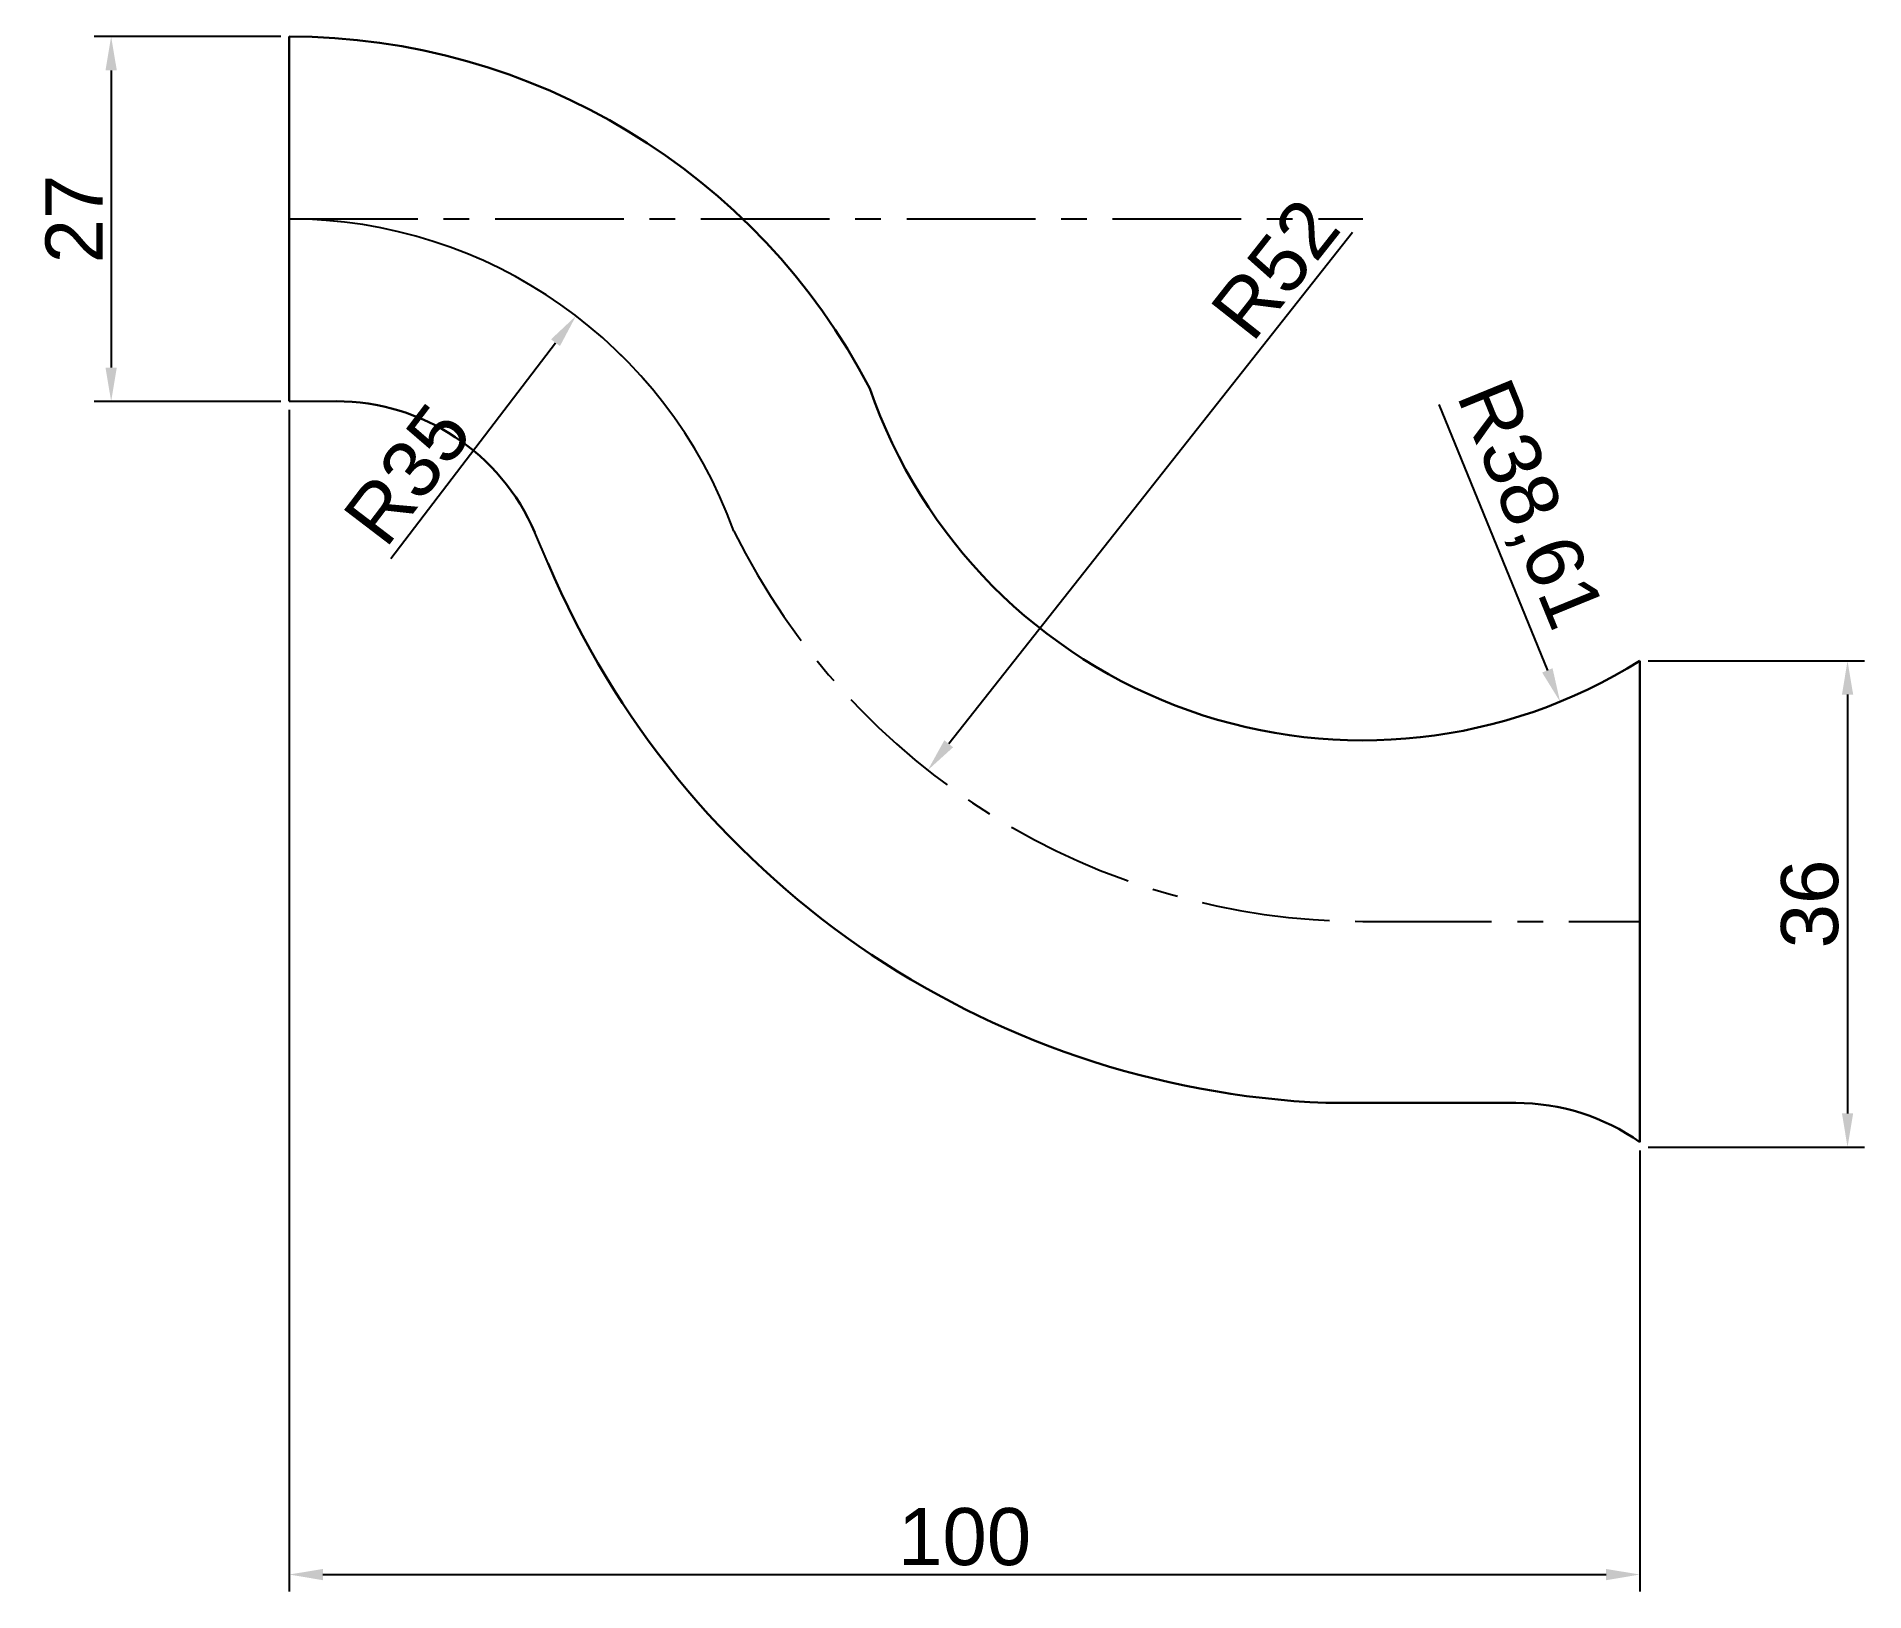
# Model space of a CAD drawing. Header units: millimetres. Extents: x 3090 to 6220, y 1882 to 3925.
# Drawn here: x 3089.9 to 3225.3, y 1882 to 1997.1 of the extents above; entities outside this region: 1.
import ezdxf

# ---------------------------------------------------------------- set-up
doc = ezdxf.new("R2010")
doc.units = ezdxf.units.MM
doc.header["$LTSCALE"] = 0.3
doc.linetypes.add('CENTER', pattern=[50.8, 31.75, -6.35, 6.35, -6.35])
doc.styles.get("Standard").update_dxf_attribs({"font": 'arial.ttf'})
doc.dimstyles.new('ISO-25', dxfattribs={"dimtxt": 4.23, "dimasz": 2.5, "dimexe": 1.25, "dimexo": 0.625, "dimtad": 1, "dimtxsty": 'Standard', "dimcen": 2.5, "dimadec": 0, "dimazin": 0, "dimtfac": 1, "dimtmove": 0, "dimatfit": 3, "dimfxl": 1, "dimarcsym": 0})

# ---------------------------------------------------------------- blocks, each defined once
blk = doc.blocks.new('*D1')
at = {"color": 0, "lineweight": -2, "transparency": 16777216}
for p, q in [((3108.01, 1997.08), (3094.2, 1997.08)), ((3095.45, 1994.58), (3095.45, 1972.58)), ((3108.01, 1970.08), (3094.2, 1970.08))]:
    blk.add_line(p, q, dxfattribs=at)
at = {"color": 0, "transparency": 16777216}
for points in [[(3095.03, 1994.58), (3095.87, 1994.58), (3095.45, 1997.08)], [(3095.03, 1972.58), (3095.87, 1972.58), (3095.45, 1970.08)]]:
    blk.add_solid(points, dxfattribs=at)
at = {"layer": 'Defpoints', "color": 0, "transparency": 16777216}
for p in [(3108.63, 1997.08), (3095.45, 1970.08), (3108.63, 1970.08)]:
    blk.add_point(p, dxfattribs=at)
at = {"color": 0, "transparency": 16777216, "insert": (3092.7, 1983.58), "char_height": 4.23, "attachment_point": 5, "rotation": 90}
blk.add_mtext('27', dxfattribs=at)
blk = doc.blocks.new('*D2')
at = {"color": 0, "lineweight": -2, "transparency": 16777216}
blk.add_line((3116.16, 1958.45), (3128.35, 1974.42), dxfattribs=at)
at = {"color": 0, "transparency": 16777216}
blk.add_solid([(3128.02, 1974.67), (3128.68, 1974.17), (3129.87, 1976.41)], dxfattribs=at)
at = {"layer": 'Defpoints', "color": 0, "transparency": 16777216}
for p in [(3129.87, 1976.41), (3108.63, 1948.58)]:
    blk.add_point(p, dxfattribs=at)
at = {"color": 0, "transparency": 16777216, "insert": (3117.4, 1964.67), "char_height": 4.23, "attachment_point": 5, "rotation": 52.6552}
blk.add_mtext('R35', dxfattribs=at)
blk = doc.blocks.new('*D3')
at = {"color": 0, "lineweight": -2, "transparency": 16777216}
blk.add_line((3187.35, 1982.59), (3157.46, 1944.73), dxfattribs=at)
at = {"color": 0, "transparency": 16777216}
blk.add_solid([(3157.14, 1944.99), (3157.79, 1944.47), (3155.91, 1942.77)], dxfattribs=at)
at = {"layer": 'Defpoints', "color": 0, "transparency": 16777216}
for p in [(3188.13, 1983.58), (3155.91, 1942.77)]:
    blk.add_point(p, dxfattribs=at)
at = {"color": 0, "transparency": 16777216, "insert": (3181.66, 1979.87), "char_height": 4.23, "attachment_point": 5, "rotation": 51.7137}
blk.add_mtext('R52', dxfattribs=at)
blk = doc.blocks.new('*D6')
at = {"color": 0, "lineweight": -2, "transparency": 16777216}
for p, q in [((3108.63, 1969.46), (3108.63, 1881.98)), ((3208.64, 1914.62), (3208.64, 1881.98)), ((3111.13, 1883.23), (3206.14, 1883.23))]:
    blk.add_line(p, q, dxfattribs=at)
at = {"color": 0, "transparency": 16777216}
for points in [[(3111.13, 1883.64), (3111.13, 1882.81), (3108.63, 1883.23)], [(3206.14, 1883.64), (3206.14, 1882.81), (3208.64, 1883.23)]]:
    blk.add_solid(points, dxfattribs=at)
at = {"layer": 'Defpoints', "color": 0, "transparency": 16777216}
for p in [(3108.63, 1970.08), (3208.64, 1915.25), (3208.64, 1883.23)]:
    blk.add_point(p, dxfattribs=at)
at = {"color": 0, "transparency": 16777216, "insert": (3158.64, 1886.01), "char_height": 4.23, "attachment_point": 5}
blk.add_mtext('100', dxfattribs=at)
blk = doc.blocks.new('*D7')
at = {"color": 0, "lineweight": -2, "transparency": 16777216}
for p, q in [((3209.26, 1950.87), (3225.26, 1950.87)), ((3224.01, 1948.37), (3224.01, 1917.37)), ((3209.26, 1914.87), (3225.26, 1914.87))]:
    blk.add_line(p, q, dxfattribs=at)
at = {"color": 0, "transparency": 16777216}
for points in [[(3223.6, 1948.37), (3224.43, 1948.37), (3224.01, 1950.87)], [(3223.6, 1917.37), (3224.43, 1917.37), (3224.01, 1914.87)]]:
    blk.add_solid(points, dxfattribs=at)
at = {"layer": 'Defpoints', "color": 0, "transparency": 16777216}
for p in [(3208.64, 1950.87), (3208.64, 1914.87), (3224.01, 1914.87)]:
    blk.add_point(p, dxfattribs=at)
at = {"color": 0, "transparency": 16777216, "insert": (3221.23, 1932.87), "char_height": 4.23, "attachment_point": 5, "rotation": 90}
blk.add_mtext('36', dxfattribs=at)
blk = doc.blocks.new('*D9')
at = {"color": 0, "lineweight": -2, "transparency": 16777216}
blk.add_line((3193.75, 1969.84), (3201.79, 1950.16), dxfattribs=at)
at = {"color": 0, "transparency": 16777216}
blk.add_solid([(3202.17, 1950.32), (3201.4, 1950), (3202.73, 1947.84)], dxfattribs=at)
at = {"layer": 'Defpoints', "color": 0, "transparency": 16777216}
for p in [(3188.13, 1983.58), (3202.73, 1947.84)]:
    blk.add_point(p, dxfattribs=at)
at = {"color": 0, "transparency": 16777216, "insert": (3200.23, 1962.35), "char_height": 4.23, "attachment_point": 5, "rotation": 292.2175}
blk.add_mtext('R38,61', dxfattribs=at)

msp = doc.modelspace()

# ---------------------------------------------------------------- linework, layer by layer
at = {"lineweight": 30}
for p, q in [((3108.634, 1983.584), (3108.634, 1997.084)), ((3108.634, 1983.584), (3108.634, 1970.084)), ((3208.638, 1931.584), (3208.638, 1950.873)), ((3208.638, 1931.584), (3208.638, 1915.246)), ((3185.39, 1918.141), (3199.458, 1918.141))]:
    msp.add_line(p, q, dxfattribs=at)
at = {"linetype": 'CENTER'}
for p, q in [((3108.634, 1983.584), (3188.134, 1983.584)), ((3188.134, 1931.584), (3208.638, 1931.584))]:
    msp.add_line(p, q, dxfattribs=at)
for p, q in [((3108.634, 1970.084), (3112.11, 1970.084)), ((3108.634, 1970.084), (3112.11, 1970.084)), ((3127.808, 1958.068), (3126.822, 1960.374))]:
    msp.add_line(p, q)
msp.add_circle((6200.025, 3904.73), 20.207)
at = {"lineweight": 30}
for centre, radius, start, end in [((3108.634, 1948.584), 48.5, 27.57848, 90), ((3188.134, 1983.584), 38.606, 198.96443, 302.08101), ((3112.11, 1954.084), 16, 23.15225, 90), ((3188.134, 1983.584), 65.5, 202.92655, 267.59907), ((3199.458, 1902.141), 16, 54.98786, 90)]:
    msp.add_arc(centre, radius, start, end, dxfattribs=at)
msp.add_arc((3108.634, 1948.584), 35, 19.84673, 90)
at = {"linetype": 'CENTER'}
for centre, radius, start, end in [((3108.634, 1948.584), 35, 19.84673, 90), ((3188.134, 1983.584), 52, 206.39542, 270)]:
    msp.add_arc(centre, radius, start, end, dxfattribs=at)

# ---------------------------------------------------------------- dimensions: what is measured, and where the dimension line sits
for base, p1, p2, picture, middle in [((3095.452, 1970.084), (3108.634, 1997.084), (3108.634, 1970.084), '*D1', (3092.703, 1983.584)), ((3224.013, 1914.873), (3208.638, 1950.873), (3208.638, 1914.873), '*D7', (3221.227, 1932.873))]:
    dim = msp.add_linear_dim(base=base, p1=p1, p2=p2, angle=90, dimstyle='ISO-25')
    dim.commit()
    dim.dimension.update_dxf_attribs({"geometry": picture, "text_midpoint": middle})
for center, mpoint, picture, middle in [((3188.134, 1983.584), (3155.915, 1942.767), '*D3', (3183.844, 1978.149)), ((3188.134, 1983.584), (3202.732, 1947.844), '*D9', (3197.295, 1961.154)), ((3108.634, 1948.584), (3129.865, 1976.409), '*D2', (3119.616, 1962.977))]:
    dim = msp.add_radius_dim(center=center, mpoint=mpoint, dimstyle='ISO-25')
    dim.commit()
    dim.dimension.update_dxf_attribs({"geometry": picture, "text_midpoint": middle, "dimtype": 164})
dim = msp.add_linear_dim(base=(3208.638, 1883.228), p1=(3108.634, 1970.084), p2=(3208.638, 1915.246), dimstyle='ISO-25')
dim.commit()
dim.dimension.update_dxf_attribs({"geometry": '*D6', "text_midpoint": (3158.636, 1886.013)})

doc.saveas('drawing.dxf')
